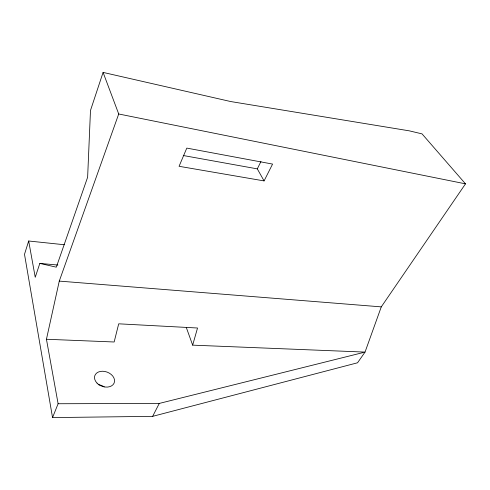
<?xml version="1.0" encoding="UTF-8"?>
<svg xmlns="http://www.w3.org/2000/svg" width="490" height="490" viewBox="0 0 490 490"><rect width="100%" height="100%" fill="white"/><g stroke="black" fill="none" stroke-linecap="round" stroke-linejoin="round"><path stroke-width="0.73" d="M52.54 417.59L58.108 403.742L46.446 339.258L59.272 281.101L118.715 113.986L103.09 72.41L230.686 101.54L409.328 130.848L422.043 133.88L465.5 183.848L381.275 306.875L365.032 352.09L357.547 362.784L152.647 416.347L52.54 417.59L24.5 254.304L28.677 241L64.325 244.743M58.108 403.742L159.275 403.429L365.032 352.09L192.662 345.15L197.531 328.012L118.703 323.817L114.158 341.989L46.446 339.258M57.881 265.047L39.831 263.406L35.237 277.279L28.677 241M103.09 72.41L90.485 110.464L87.63 177.233L56.319 267.173L39.831 263.406M264.079 180.908L179.071 166.3L186.8 148.096L272.575 164.077L264.079 180.908L257.311 168.872L260.937 161.529M152.647 416.347L159.275 403.429M59.272 281.101L381.275 306.875M183.272 155.52L257.311 168.872M118.715 113.986L465.5 183.848M186.286 327.424L192.662 345.15M98.159 384.656A10.204 7.589 20.1 0 1 104.235 386.929M97.026 383.1A10.345 7.534 20.5 0 0 114.066 383.18A10.345 7.534 20.5 0 0 102.508 371.242A10.345 7.534 20.5 0 0 97.026 383.1"/></g></svg>
